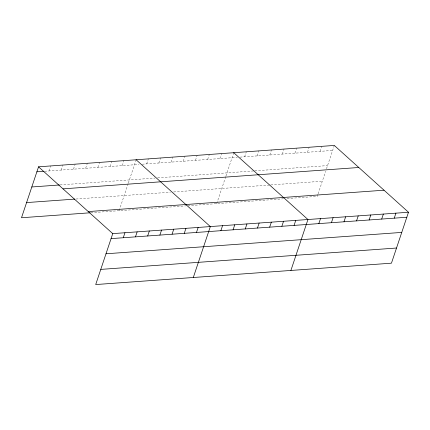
<?xml version="1.0" encoding="UTF-8"?>
<svg xmlns="http://www.w3.org/2000/svg" width="430" height="430" viewBox="0 0 430 430"><rect width="100%" height="100%" fill="white"/><g stroke="black" fill="none" stroke-linecap="round" stroke-linejoin="round"><path stroke-width="0.32" stroke-dasharray="2.15 1.61" d="M49.068 170.936L50.74 165.937M61.27 170.054L62.941 165.055M73.471 169.173L75.142 164.174M85.667 168.291L87.344 163.287M97.868 167.41L99.54 162.406M110.069 166.523L111.741 161.524M122.27 165.641L123.942 160.643M119.099 210.695L128.145 183.669M128.35 183.046L136.143 159.761M146.668 163.878L148.339 158.88M158.869 162.997L160.541 157.998M171.07 162.115L172.742 157.117M183.266 161.234L184.943 156.235M195.467 160.352L197.139 155.354M207.668 159.471L209.34 154.472M219.87 158.589L221.541 153.591M216.698 203.643L225.745 176.612M225.949 175.988L233.743 152.709M244.638 156.799L246.309 151.801M257.21 155.891L258.881 150.892M269.777 154.983L271.448 149.984M282.349 154.074L284.02 149.076M294.915 153.166L296.587 148.167M307.488 152.258L309.159 147.259M320.054 151.349L321.726 146.35M317.888 194.478L317.254 196.376L286.165 198.622M318.103 193.849L325.671 171.221M326.51 168.721L334.298 145.442M44.575 171.258L138.965 164.437M142.174 164.206L237.36 157.326M240.004 157.133L332.627 150.441M60.049 184.932L155.079 178.063M157.649 177.88L254.119 170.903M254.78 170.855L327.552 165.598M76.013 199.02L170.404 192.194M173.612 191.963L270.067 184.991M270.728 184.943L322.328 181.218M90.848 212.737L187.163 205.776M187.802 205.728L283.515 198.81"/><path stroke-width="0.64" d="M38.544 166.819L112.746 233.624L95.702 284.558L391.456 263.181L408.5 212.248L334.298 145.442L38.544 166.819L21.5 217.752L90.203 212.785M123.27 237.742L124.942 232.743M135.471 236.86L137.143 231.861M147.673 235.979L149.344 230.98M159.869 235.097L161.546 230.098M172.07 234.216L173.742 229.217M184.271 233.334L185.943 228.335M196.472 232.453L198.144 227.454M193.301 277.506L210.345 226.572L136.143 159.761M220.869 230.69L222.541 225.691M233.071 229.808L234.742 224.809M245.272 228.927L246.944 223.928M257.468 228.045L259.145 223.046M269.669 227.164L271.341 222.165M281.87 226.282L283.542 221.283M294.072 225.401L295.743 220.402M290.9 270.449L307.944 219.52L233.743 152.709M318.84 223.611L320.511 218.612M331.412 222.702L333.083 217.704M343.978 221.794L345.65 216.795M356.551 220.886L358.222 215.887M369.117 219.977L370.789 214.973M381.69 219.069L383.361 214.065M394.256 218.16L395.928 213.156M36.867 171.817L43.93 171.307M31.798 186.975L59.41 184.981M63.027 188.861L358.787 167.49M26.574 202.589L74.729 199.111M88.257 211.581L384.012 190.205M112.746 233.624L408.5 212.248M111.069 238.623L406.828 217.252M106 253.786L401.754 232.41M100.776 269.4L396.53 248.024"/></g></svg>
